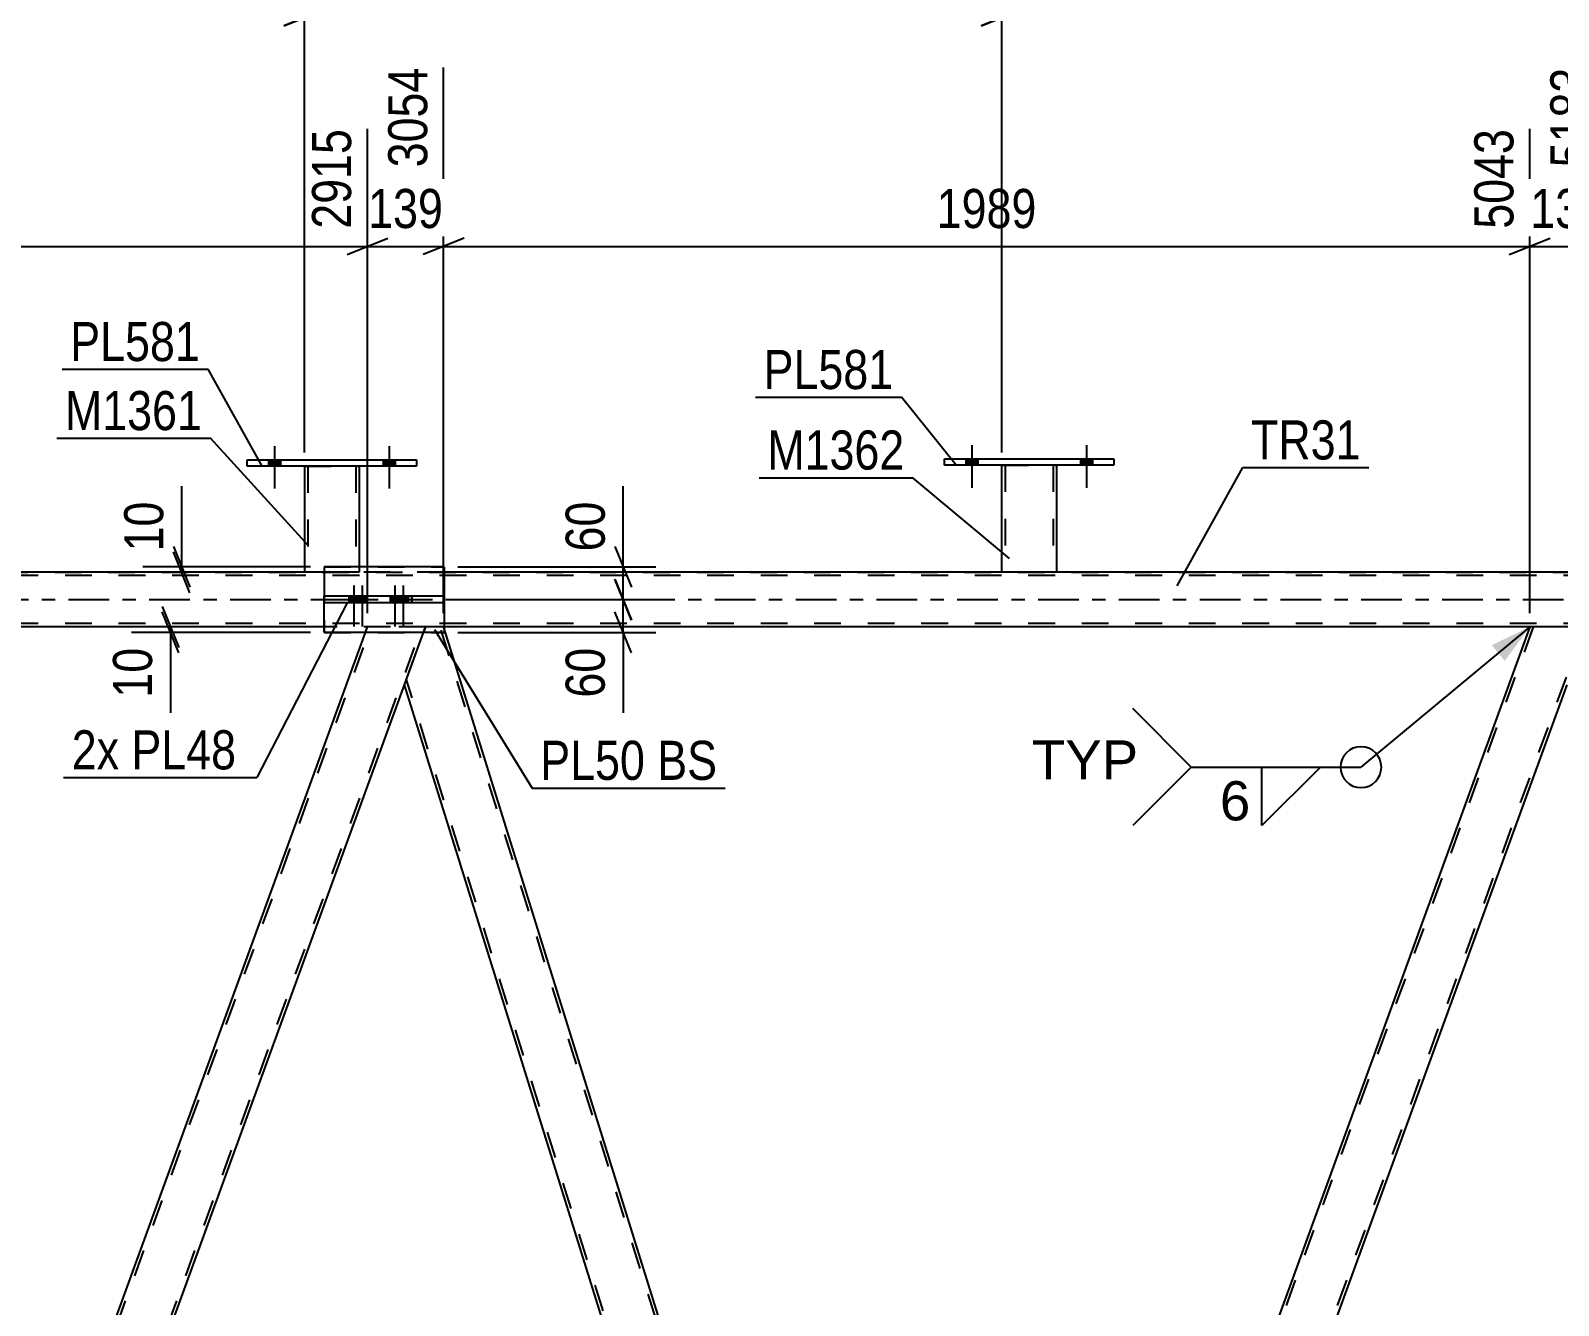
# Model space of a CAD drawing. Header units: millimetres. Extents: x 0 to 841, y 0 to 594.
# Drawn here: x 178.6 to 290.6, y 393.5 to 487 of the extents above; entities that cross this region are included whole.
import ezdxf

# ---------------------------------------------------------------- set-up
doc = ezdxf.new("R2010")
doc.units = ezdxf.units.MM
doc.linetypes.add('DXK_LINE_DOT2', pattern=[3.9198, 1.9599, -1.9599])
doc.linetypes.add('DXK_LINE_DOT3', pattern=[5.9187, 2.979, -0.9799, 0.9799, -0.9799])
doc.styles.add('Arial', font='ARIAL.TTF', dxfattribs={"height": 0.2})
doc.styles.add('Arial Narrow', font='ARIALN.TTF', dxfattribs={"height": 0.2})

# ---------------------------------------------------------------- blocks, each defined once
blk = doc.blocks.new('Part-404166562-4736 - 4656')
at = {"color": 7, "linetype": 'DXK_LINE_DOT2'}
for p, q in [((727.98, 447.03), (86.72, 447.03)), ((113.77, 447.27), (727.98, 447.27)), ((208.93, 447.27), (198.7, 447.27)), ((253.78, 447.27), (249.78, 447.27)), ((727.98, 443.51), (86.72, 443.51)), ((208.93, 443.27), (200.15, 443.27)), ((294.03, 443.27), (288.46, 443.27))]:
    blk.add_line(p, q, dxfattribs=at)
at = {"color": 2, "linetype": 'Continuous'}
for p, q in [((198.7, 447.27), (151.62, 447.27)), ((249.78, 447.27), (208.93, 447.27)), ((300.86, 447.27), (253.78, 447.27)), ((200.15, 443.27), (129.43, 443.27)), ((288.46, 443.27), (208.93, 443.27))]:
    blk.add_line(p, q, dxfattribs=at)
at = {"color": 7, "linetype": 'DXK_LINE_DOT3'}
blk.add_line((86.72, 445.27), (727.98, 445.27), dxfattribs=at)
blk = doc.blocks.new('Part-404166562-4884 - 4656')
at = {"color": 2, "linetype": 'Continuous'}
for p, q in [((208.93, 447.67), (200.15, 447.67)), ((200.15, 447.67), (200.15, 445.51)), ((208.93, 447.67), (208.93, 442.87)), ((200.15, 442.87), (200.15, 445.03)), ((208.93, 442.87), (200.15, 442.87))]:
    blk.add_line(p, q, dxfattribs=at)
at = {"color": 7, "linetype": 'DXK_LINE_DOT2'}
blk.add_line((200.15, 445.51), (200.15, 445.03), dxfattribs=at)
blk = doc.blocks.new('Bolt-404166562-4768 - 4656')
at = {"linetype": 'Continuous'}
for points in [[(202.68, 445.51), (201.96, 445.51), (201.96, 445.03), (202.68, 445.03)], [(203.28, 445.51), (202.56, 445.51), (202.56, 445.03), (203.28, 445.03)], [(205.69, 445.51), (204.97, 445.51), (204.97, 445.03), (205.69, 445.03)], [(206.3, 445.51), (205.58, 445.51), (205.58, 445.03), (206.3, 445.03)]]:
    blk.add_hatch(color=1, dxfattribs=at).paths.add_polyline_path(points)
at = {"color": 1, "linetype": 'Continuous'}
for p, q in [((201.96, 445.51), (201.96, 445.03)), ((202.32, 446.31), (202.32, 443.31)), ((202.56, 445.51), (202.56, 445.03)), ((202.68, 445.51), (202.68, 445.03)), ((202.92, 446.31), (202.92, 443.31)), ((203.28, 445.51), (203.28, 445.03)), ((204.97, 445.51), (204.97, 445.03)), ((205.33, 446.31), (205.33, 443.31)), ((205.58, 445.51), (205.58, 445.03)), ((205.69, 445.51), (205.69, 445.03)), ((205.94, 446.31), (205.94, 443.31)), ((206.3, 445.51), (206.3, 445.03))]:
    blk.add_line(p, q, dxfattribs=at)
blk = doc.blocks.new('Part-404166562-35452 - 4656')
at = {"color": 2, "linetype": 'Continuous'}
for p, q in [((245.58, 455.11), (245.58, 455.59)), ((245.58, 455.59), (257.98, 455.59)), ((257.98, 455.59), (257.98, 455.11)), ((257.98, 455.11), (245.58, 455.11))]:
    blk.add_line(p, q, dxfattribs=at)
blk = doc.blocks.new('Bolt-404166562-35476 - 4656')
at = {"linetype": 'Continuous'}
for points in [[(196.06, 455.04), (196.94, 455.04), (196.94, 455.52), (196.06, 455.52)], [(204.46, 455.04), (205.34, 455.04), (205.34, 455.52), (204.46, 455.52)]]:
    blk.add_hatch(color=1, dxfattribs=at).paths.add_polyline_path(points)
at = {"color": 1, "linetype": 'Continuous'}
for p, q in [((196.06, 455.52), (196.06, 455.04)), ((196.5, 456.52), (196.5, 453.4)), ((196.94, 455.52), (196.94, 455.04)), ((204.46, 455.52), (204.46, 455.04)), ((204.9, 456.52), (204.9, 453.4)), ((205.34, 455.52), (205.34, 455.04))]:
    blk.add_line(p, q, dxfattribs=at)
blk = doc.blocks.new('Bolt-404166562-4769 - 4656')
at = {"color": 1, "linetype": 'DXK_LINE_DOT2'}
for p, q in [((201.96, 445.51), (201.96, 445.03)), ((202.32, 446.31), (202.32, 443.31)), ((202.56, 445.51), (202.56, 445.03)), ((202.68, 445.51), (202.68, 445.03)), ((202.92, 446.31), (202.92, 443.31)), ((203.28, 445.51), (203.28, 445.03)), ((204.97, 445.51), (204.97, 445.03)), ((205.33, 446.31), (205.33, 443.31)), ((205.58, 445.51), (205.58, 445.03)), ((205.69, 445.51), (205.69, 445.03)), ((205.94, 446.31), (205.94, 443.31)), ((206.3, 445.51), (206.3, 445.03))]:
    blk.add_line(p, q, dxfattribs=at)
blk = doc.blocks.new('Part-404166562-4799 - 4656')
at = {"color": 7, "linetype": 'DXK_LINE_DOT2'}
for p, q in [((208.93, 445.51), (200.15, 445.51)), ((200.15, 445.51), (200.15, 445.03)), ((206.56, 445.51), (206.56, 445.03)), ((208.93, 445.51), (208.93, 445.03)), ((208.93, 445.03), (200.15, 445.03))]:
    blk.add_line(p, q, dxfattribs=at)
blk = doc.blocks.new('Part-404166562-4822 - 4656')
at = {"color": 2, "linetype": 'Continuous'}
for p, q in [((200.15, 445.03), (200.15, 445.51)), ((208.93, 445.51), (200.15, 445.51)), ((206.56, 445.03), (206.56, 445.51)), ((208.93, 445.51), (208.93, 445.03)), ((208.93, 445.03), (200.15, 445.03))]:
    blk.add_line(p, q, dxfattribs=at)
blk = doc.blocks.new('Part-404166562-4875 - 4656')
at = {"color": 7, "linetype": 'DXK_LINE_DOT2'}
for p, q in [((200.15, 447.67), (200.15, 442.87)), ((200.15, 447.67), (208.93, 447.67)), ((208.93, 447.67), (208.93, 442.87)), ((200.15, 442.87), (208.93, 442.87))]:
    blk.add_line(p, q, dxfattribs=at)
blk = doc.blocks.new('Part-404166562-35450 - 4656')
at = {"color": 2, "linetype": 'Continuous'}
for p, q in [((194.5, 455.04), (194.5, 455.52)), ((194.5, 455.52), (206.9, 455.52)), ((206.9, 455.52), (206.9, 455.04)), ((206.9, 455.04), (194.5, 455.04))]:
    blk.add_line(p, q, dxfattribs=at)
blk = doc.blocks.new('Part-404166562-4889 - 4656')
at = {"color": 7, "linetype": 'DXK_LINE_DOT2'}
for p, q in [((207.58, 443.27), (207.43, 442.87)), ((208.9, 443.27), (207.58, 443.27)), ((245.46, 325.15), (208.64, 443.27)), ((208.93, 443.15), (208.9, 443.27)), ((242.74, 322.05), (206.17, 439.39))]:
    blk.add_line(p, q, dxfattribs=at)
at = {"color": 2, "linetype": 'Continuous'}
for p, q in [((206.03, 439.02), (207.43, 442.87)), ((245.6, 325.52), (208.93, 443.15)), ((242.49, 322.05), (206.03, 439.02))]:
    blk.add_line(p, q, dxfattribs=at)
blk = doc.blocks.new('Part-404166562-4894 - 4656')
at = {"color": 7, "linetype": 'DXK_LINE_DOT2'}
for p, q in [((159.46, 322.05), (203.58, 443.27)), ((163.2, 322.05), (207.32, 443.27)), ((203.18, 442.87), (203.32, 443.27)), ((207.58, 443.27), (203.32, 443.27)), ((206.03, 439.02), (207.58, 443.27))]:
    blk.add_line(p, q, dxfattribs=at)
at = {"color": 2, "linetype": 'Continuous'}
for p, q in [((160.96, 326.88), (203.18, 442.87)), ((165.21, 326.88), (206.03, 439.02))]:
    blk.add_line(p, q, dxfattribs=at)
blk = doc.blocks.new('Part-404166562-4946 - 4656')
at = {"color": 7, "linetype": 'DXK_LINE_DOT2'}
for p, q in [((288.71, 443.27), (244.59, 322.05)), ((292.46, 443.27), (248.34, 322.05))]:
    blk.add_line(p, q, dxfattribs=at)
at = {"color": 2, "linetype": 'Continuous'}
for p, q in [((288.46, 443.27), (245.6, 325.52)), ((292.2, 443.27), (288.46, 443.27)), ((291.17, 439.02), (248.59, 322.05))]:
    blk.add_line(p, q, dxfattribs=at)
blk = doc.blocks.new('Part-404166562-35449 - 4656')
at = {"color": 7, "linetype": 'DXK_LINE_DOT2'}
for p, q in [((198.7, 455.05), (202.7, 455.05)), ((198.7, 455.04), (198.7, 455.05)), ((198.7, 455.05), (198.7, 455.04)), ((198.94, 455.05), (198.94, 447.27)), ((202.46, 455.05), (202.46, 447.27)), ((202.7, 455.05), (202.7, 455.04)), ((202.7, 455.04), (202.7, 455.05)), ((202.7, 447.27), (200.15, 447.27)), ((202.7, 447.67), (202.7, 447.27))]:
    blk.add_line(p, q, dxfattribs=at)
at = {"color": 2, "linetype": 'Continuous'}
for p, q in [((198.7, 455.04), (198.7, 447.27)), ((202.7, 455.04), (202.7, 447.67)), ((200.15, 447.27), (198.7, 447.27))]:
    blk.add_line(p, q, dxfattribs=at)
blk = doc.blocks.new('Part-404166562-35451 - 4656')
at = {"color": 7, "linetype": 'DXK_LINE_DOT2'}
for p, q in [((249.78, 455.12), (253.78, 455.12)), ((249.78, 455.11), (249.78, 455.12)), ((249.78, 455.12), (249.78, 455.11)), ((250.02, 455.12), (250.02, 447.27)), ((253.54, 455.12), (253.54, 447.27)), ((253.78, 455.12), (253.78, 455.11)), ((253.78, 455.11), (253.78, 455.12)), ((253.52, 447.27), (253.54, 447.27))]:
    blk.add_line(p, q, dxfattribs=at)
at = {"color": 2, "linetype": 'Continuous'}
for p, q in [((249.78, 447.27), (249.78, 455.11)), ((253.78, 455.11), (253.78, 447.27)), ((253.74, 447.27), (249.78, 447.27)), ((253.78, 447.27), (253.74, 447.27))]:
    blk.add_line(p, q, dxfattribs=at)
blk = doc.blocks.new('Bolt-404166562-35477 - 4656')
at = {"linetype": 'Continuous'}
for points in [[(196.06, 455.04), (196.94, 455.04), (196.94, 455.52), (196.06, 455.52)], [(204.46, 455.04), (205.34, 455.04), (205.34, 455.52), (204.46, 455.52)]]:
    blk.add_hatch(color=1, dxfattribs=at).paths.add_polyline_path(points)
at = {"color": 1, "linetype": 'Continuous'}
for p, q in [((196.06, 455.52), (196.06, 455.04)), ((196.5, 456.52), (196.5, 453.4)), ((196.94, 455.52), (196.94, 455.04)), ((204.46, 455.52), (204.46, 455.04)), ((204.9, 456.52), (204.9, 453.4)), ((205.34, 455.52), (205.34, 455.04))]:
    blk.add_line(p, q, dxfattribs=at)
blk = doc.blocks.new('Bolt-404166562-35478 - 4656')
at = {"linetype": 'Continuous'}
for points in [[(247.14, 455.11), (248.02, 455.11), (248.02, 455.59), (247.14, 455.59)], [(255.54, 455.11), (256.42, 455.11), (256.42, 455.59), (255.54, 455.59)]]:
    blk.add_hatch(color=1, dxfattribs=at).paths.add_polyline_path(points)
at = {"color": 1, "linetype": 'Continuous'}
for p, q in [((247.14, 455.59), (247.14, 455.11)), ((247.58, 456.59), (247.58, 453.47)), ((248.02, 455.59), (248.02, 455.11)), ((255.54, 455.59), (255.54, 455.11)), ((255.98, 456.59), (255.98, 453.47)), ((256.42, 455.59), (256.42, 455.11))]:
    blk.add_line(p, q, dxfattribs=at)
blk = doc.blocks.new('Bolt-404166562-35479 - 4656')
at = {"linetype": 'Continuous'}
for points in [[(247.14, 455.11), (248.02, 455.11), (248.02, 455.59), (247.14, 455.59)], [(255.54, 455.11), (256.42, 455.11), (256.42, 455.59), (255.54, 455.59)]]:
    blk.add_hatch(color=1, dxfattribs=at).paths.add_polyline_path(points)
at = {"color": 1, "linetype": 'Continuous'}
for p, q in [((247.14, 455.59), (247.14, 455.11)), ((247.58, 456.59), (247.58, 453.47)), ((248.02, 455.59), (248.02, 455.11)), ((255.54, 455.59), (255.54, 455.11)), ((255.98, 456.59), (255.98, 453.47)), ((256.42, 455.59), (256.42, 455.11))]:
    blk.add_line(p, q, dxfattribs=at)
blk = doc.blocks.new('StraightDimension-404166562-5111 - 4656')
at = {"color": 7, "linetype": 'Continuous'}
for p, q in [((188.29, 444.77), (189.49, 441.77)), ((189.49, 441.37), (188.29, 444.37)), ((199.15, 443.27), (186.04, 443.27)), ((188.89, 442.87), (188.89, 443.27)), ((199.15, 442.87), (186.04, 442.87)), ((188.89, 442.87), (188.89, 436.97)), ((188.89, 442.87), (188.89, 436.97))]:
    blk.add_line(p, q, dxfattribs=at)
at = {"color": 0}
blk.add_wipeout([(188.14, 442.35), (183.94, 442.35), (183.94, 437.49), (188.14, 437.49)], dxfattribs=at)
at = {"color": 3, "style": 'Arial Narrow'}
blk.add_text('10', height=2.863, rotation=90.0002, dxfattribs=at).set_placement((187.54, 438.09))
blk = doc.blocks.new('StraightDimension-404166562-51579 - 4656')
at = {"color": 7, "linetype": 'Continuous'}
for p, q in [((208.9, 444.27), (208.9, 484.26)), ((288.46, 444.27), (288.46, 479.76)), ((210.4, 471.75), (207.4, 470.55)), ((286.96, 470.55), (289.96, 471.75)), ((208.9, 471.15), (288.46, 471.15))]:
    blk.add_line(p, q, dxfattribs=at)
at = {"color": 0}
blk.add_wipeout([(252.93, 471.9), (252.93, 476.1), (244.42, 476.1), (244.42, 471.9)], dxfattribs=at)
at = {"color": 3, "style": 'Arial Narrow'}
blk.add_text('1989', height=2.863, dxfattribs=at).set_placement((245.02, 472.5))
at = {"color": 0, "linetype": 'Continuous'}
blk.add_wipeout([(287.86, 480.36), (283.66, 480.36), (283.66, 471.85), (287.86, 471.85)], dxfattribs=at)
at = {"color": 3, "linetype": 'Continuous', "style": 'Arial Narrow'}
blk.add_text('5043', height=2.863, rotation=90.0002, dxfattribs=at).set_placement((287.26, 472.45))
blk = doc.blocks.new('StraightDimension-404166562-51580 - 4656')
at = {"color": 7, "linetype": 'Continuous'}
for p, q in [((208.9, 444.27), (208.9, 484.26)), ((203.32, 444.27), (203.32, 479.76)), ((201.82, 470.55), (204.82, 471.75)), ((210.4, 471.75), (207.4, 470.55)), ((203.32, 471.15), (208.9, 471.15))]:
    blk.add_line(p, q, dxfattribs=at)
at = {"color": 0}
blk.add_wipeout([(209.45, 471.9), (209.45, 476.1), (202.77, 476.1), (202.77, 471.9)], dxfattribs=at)
at = {"color": 3, "style": 'Arial Narrow'}
blk.add_text('139', height=2.863, dxfattribs=at).set_placement((203.37, 472.5))
at = {"color": 0, "linetype": 'Continuous'}
blk.add_wipeout([(208.3, 484.86), (204.1, 484.86), (204.1, 476.35), (208.3, 476.35)], dxfattribs=at)
at = {"color": 3, "linetype": 'Continuous', "style": 'Arial Narrow'}
blk.add_text('3054', height=2.863, rotation=90.0002, dxfattribs=at).set_placement((207.7, 476.95))
blk = doc.blocks.new('StraightDimension-404166562-51581 - 4656')
at = {"color": 7, "linetype": 'Continuous'}
for p, q in [((123.76, 444.27), (123.76, 482.43)), ((203.32, 444.27), (203.32, 479.76)), ((125.26, 471.75), (122.26, 470.55)), ((201.82, 470.55), (204.82, 471.75)), ((123.76, 471.15), (203.32, 471.15))]:
    blk.add_line(p, q, dxfattribs=at)
at = {"color": 0}
blk.add_wipeout([(167.8, 471.9), (167.8, 476.1), (159.29, 476.1), (159.29, 471.9)], dxfattribs=at)
at = {"color": 3, "style": 'Arial Narrow'}
blk.add_text('1989', height=2.863, dxfattribs=at).set_placement((159.89, 472.5))
at = {"color": 0, "linetype": 'Continuous'}
blk.add_wipeout([(202.72, 480.36), (198.52, 480.36), (198.52, 471.85), (202.72, 471.85)], dxfattribs=at)
at = {"color": 3, "linetype": 'Continuous', "style": 'Arial Narrow'}
blk.add_text('2915', height=2.863, rotation=90.0002, dxfattribs=at).set_placement((202.12, 472.45))
blk = doc.blocks.new('StraightDimension-404166562-5132 - 4656')
at = {"color": 7, "linetype": 'Continuous'}
for p, q in [((189.71, 447.67), (189.71, 453.58)), ((189.71, 447.67), (189.71, 453.58)), ((189.11, 449.17), (190.31, 446.17)), ((190.31, 445.77), (189.11, 448.77)), ((199.15, 447.67), (186.86, 447.67)), ((199.15, 447.27), (186.86, 447.27)), ((189.71, 447.27), (189.71, 447.67))]:
    blk.add_line(p, q, dxfattribs=at)
at = {"color": 0}
blk.add_wipeout([(188.96, 453.05), (184.76, 453.05), (184.76, 448.2), (188.96, 448.2)], dxfattribs=at)
at = {"color": 3, "style": 'Arial Narrow'}
blk.add_text('10', height=2.863, rotation=90.0002, dxfattribs=at).set_placement((188.36, 448.8))
blk = doc.blocks.new('StraightDimension-404166562-5153 - 4656')
at = {"color": 7, "linetype": 'Continuous'}
for p, q in [((221.45, 446.77), (222.65, 443.77)), ((209.93, 445.27), (224.45, 445.27)), ((222.65, 441.37), (221.45, 444.37)), ((222.05, 442.87), (222.05, 445.27)), ((209.93, 442.87), (224.45, 442.87)), ((222.05, 442.87), (222.05, 436.97)), ((222.05, 442.87), (222.05, 436.97))]:
    blk.add_line(p, q, dxfattribs=at)
at = {"color": 0}
blk.add_wipeout([(221.3, 442.35), (217.1, 442.35), (217.1, 437.49), (221.3, 437.49)], dxfattribs=at)
at = {"color": 3, "style": 'Arial Narrow'}
blk.add_text('60', height=2.863, rotation=90.0002, dxfattribs=at).set_placement((220.7, 438.09))
blk = doc.blocks.new('StraightDimension-404166562-5167 - 4656')
at = {"color": 7, "linetype": 'Continuous'}
for p, q in [((222.05, 447.67), (222.05, 453.58)), ((222.05, 447.67), (222.05, 453.58)), ((221.45, 449.17), (222.65, 446.17)), ((209.93, 447.67), (224.45, 447.67)), ((222.65, 443.77), (221.45, 446.77)), ((222.05, 445.27), (222.05, 447.67)), ((209.93, 445.27), (224.45, 445.27))]:
    blk.add_line(p, q, dxfattribs=at)
at = {"color": 0}
blk.add_wipeout([(221.3, 453.05), (217.1, 453.05), (217.1, 448.2), (221.3, 448.2)], dxfattribs=at)
at = {"color": 3, "style": 'Arial Narrow'}
blk.add_text('60', height=2.863, rotation=90.0002, dxfattribs=at).set_placement((220.7, 448.8))
blk = doc.blocks.new('StraightDimension-404166562-51578 - 4656')
at = {"color": 7, "linetype": 'Continuous'}
for p, q in [((294.03, 444.27), (294.03, 484.26)), ((288.46, 444.27), (288.46, 479.76)), ((286.96, 470.55), (289.96, 471.75)), ((295.53, 471.75), (292.53, 470.55)), ((288.46, 471.15), (294.03, 471.15))]:
    blk.add_line(p, q, dxfattribs=at)
at = {"color": 0}
blk.add_wipeout([(294.58, 471.9), (294.58, 476.1), (287.9, 476.1), (287.9, 471.9)], dxfattribs=at)
at = {"color": 3, "style": 'Arial Narrow'}
blk.add_text('139', height=2.863, dxfattribs=at).set_placement((288.5, 472.5))
at = {"color": 0, "linetype": 'Continuous'}
blk.add_wipeout([(293.43, 484.86), (289.23, 484.86), (289.23, 476.35), (293.43, 476.35)], dxfattribs=at)
at = {"color": 3, "linetype": 'Continuous', "style": 'Arial Narrow'}
blk.add_text('5183', height=2.863, rotation=90.0002, dxfattribs=at).set_placement((292.83, 476.95))
blk = doc.blocks.new('StraightDimension-404166562-52688 - 4656')
at = {"color": 7, "linetype": 'Continuous'}
for p, q in [((249.78, 456.04), (249.78, 496.53)), ((300.86, 456.12), (300.86, 496.53)), ((251.28, 488.52), (248.28, 487.32)), ((299.36, 487.32), (302.36, 488.52)), ((249.78, 487.92), (300.86, 487.92))]:
    blk.add_line(p, q, dxfattribs=at)
at = {"color": 0}
blk.add_wipeout([(279.57, 488.67), (279.57, 492.87), (271.06, 492.87), (271.06, 488.67)], dxfattribs=at)
at = {"color": 3, "style": 'Arial Narrow'}
blk.add_text('1277', height=2.863, dxfattribs=at).set_placement((271.66, 489.27))
at = {"color": 0, "linetype": 'Continuous'}
blk.add_wipeout([(300.26, 497.13), (296.06, 497.13), (296.06, 488.62), (300.26, 488.62)], dxfattribs=at)
at = {"color": 3, "linetype": 'Continuous', "style": 'Arial Narrow'}
blk.add_text('5353', height=2.863, rotation=90.0002, dxfattribs=at).set_placement((299.66, 489.22))
blk = doc.blocks.new('StraightDimension-404166562-52689 - 4656')
at = {"color": 7, "linetype": 'Continuous'}
for p, q in [((198.7, 456.04), (198.7, 496.53)), ((249.78, 456.04), (249.78, 496.53)), ((200.2, 488.52), (197.2, 487.32)), ((248.28, 487.32), (251.28, 488.52)), ((198.7, 487.92), (249.78, 487.92))]:
    blk.add_line(p, q, dxfattribs=at)
at = {"color": 0}
blk.add_wipeout([(228.49, 488.67), (228.49, 492.87), (219.98, 492.87), (219.98, 488.67)], dxfattribs=at)
at = {"color": 3, "style": 'Arial Narrow'}
blk.add_text('1277', height=2.863, dxfattribs=at).set_placement((220.58, 489.27))
at = {"color": 0, "linetype": 'Continuous'}
blk.add_wipeout([(249.18, 497.13), (244.98, 497.13), (244.98, 488.62), (249.18, 488.62)], dxfattribs=at)
at = {"color": 3, "linetype": 'Continuous', "style": 'Arial Narrow'}
blk.add_text('4076', height=2.863, rotation=90.0002, dxfattribs=at).set_placement((248.58, 489.22))
blk = doc.blocks.new('StraightDimension-404166562-52690 - 4656')
at = {"color": 7, "linetype": 'Continuous'}
for p, q in [((147.62, 456.11), (147.62, 496.53)), ((198.7, 456.04), (198.7, 496.53)), ((149.12, 488.52), (146.12, 487.32)), ((197.2, 487.32), (200.2, 488.52)), ((147.62, 487.92), (198.7, 487.92))]:
    blk.add_line(p, q, dxfattribs=at)
at = {"color": 0}
blk.add_wipeout([(177.41, 488.67), (177.41, 492.87), (168.9, 492.87), (168.9, 488.67)], dxfattribs=at)
at = {"color": 3, "style": 'Arial Narrow'}
blk.add_text('1277', height=2.863, dxfattribs=at).set_placement((169.5, 489.27))
at = {"color": 0, "linetype": 'Continuous'}
blk.add_wipeout([(198.1, 497.13), (193.9, 497.13), (193.9, 488.62), (198.1, 488.62)], dxfattribs=at)
at = {"color": 3, "linetype": 'Continuous', "style": 'Arial Narrow'}
blk.add_text('2799', height=2.863, rotation=90.0002, dxfattribs=at).set_placement((197.5, 489.22))
blk = doc.blocks.new('MarkSet-404166562-52204 - 4656')
at = {"color": 30, "linetype": 'Continuous'}
for p, q in [((208.22, 443.07), (215.38, 431.46)), ((215.38, 431.46), (229.53, 431.46))]:
    blk.add_line(p, q, dxfattribs=at)
at = {"color": 0}
for points in [[(223.65, 432.06), (223.65, 435.06), (215.98, 435.06), (215.98, 432.06)], [(228.93, 432.06), (228.93, 435.06), (224.55, 435.06), (224.55, 432.06)]]:
    blk.add_wipeout(points, dxfattribs=at)
for points in [[(223.65, 432.06), (223.65, 435.06), (215.98, 435.06), (215.98, 432.06)], [(228.93, 432.06), (228.93, 435.06), (224.55, 435.06), (224.55, 432.06)]]:
    blk.add_wipeout(points, dxfattribs=at)
at = {"color": 3, "style": 'Arial Narrow'}
for s, p in [('PL50', (215.98, 432.06)), ('BS', (224.55, 432.06))]:
    blk.add_text(s, height=2.863, dxfattribs=at).set_placement(p)
blk = doc.blocks.new('Mark-404166562-52872 - 4656')
at = {"color": 30, "linetype": 'Continuous'}
for p in [(232.01, 454.2), (250.34, 448.28)]:
    blk.add_line(p, (243.26, 454.2), dxfattribs=at)
at = {"color": 0}
blk.add_wipeout([(242.66, 454.8), (242.66, 457.8), (232.61, 457.8), (232.61, 454.8)], dxfattribs=at)
blk.add_wipeout([(242.66, 454.8), (242.66, 457.8), (232.61, 457.8), (232.61, 454.8)], dxfattribs=at)
at = {"color": 3, "style": 'Arial Narrow'}
blk.add_text('M1362', height=2.863, dxfattribs=at).set_placement((232.61, 454.8))
blk = doc.blocks.new('Mark-404166562-52844 - 4656')
at = {"color": 30, "linetype": 'Continuous'}
for p in [(180.56, 457.09), (199, 449.22)]:
    blk.add_line(p, (191.81, 457.09), dxfattribs=at)
at = {"color": 0}
blk.add_wipeout([(191.21, 457.69), (191.21, 460.69), (181.16, 460.69), (181.16, 457.69)], dxfattribs=at)
blk.add_wipeout([(191.21, 457.69), (191.21, 460.69), (181.16, 460.69), (181.16, 457.69)], dxfattribs=at)
at = {"color": 3, "style": 'Arial Narrow'}
blk.add_text('M1361', height=2.863, dxfattribs=at).set_placement((181.16, 457.69))
blk = doc.blocks.new('Mark-404166562-4732 - 4656')
at = {"color": 30, "linetype": 'Continuous'}
for p, q in [((262.64, 446.29), (267.44, 454.94)), ((267.44, 454.94), (276.68, 454.94))]:
    blk.add_line(p, q, dxfattribs=at)
at = {"color": 0}
blk.add_wipeout([(276.08, 455.54), (276.08, 458.54), (268.04, 458.54), (268.04, 455.54)], dxfattribs=at)
blk.add_wipeout([(276.08, 455.54), (276.08, 458.54), (268.04, 458.54), (268.04, 455.54)], dxfattribs=at)
at = {"color": 3, "style": 'Arial Narrow'}
blk.add_text('TR31', height=2.863, dxfattribs=at).set_placement((268.04, 455.54))
blk = doc.blocks.new('WeldMark-404166562-30459 - 4656')
at = {"linetype": 'Continuous'}
blk.add_hatch(color=30, dxfattribs=at).paths.add_polyline_path([(285.67, 441.93), (288.46, 443.27), (286.63, 440.78)])
at = {"color": 30, "linetype": 'Continuous'}
for p in [(288.46, 443.27), (263.66, 432.99)]:
    blk.add_line(p, (276.09, 432.99), dxfattribs=at)
at = {"color": 3, "linetype": 'Continuous'}
for p, q in [((263.66, 432.99), (259.38, 437.28)), ((263.66, 432.99), (259.38, 428.71)), ((268.84, 432.99), (273.13, 432.99)), ((273.13, 432.99), (268.84, 428.71)), ((268.84, 428.71), (268.84, 432.99))]:
    blk.add_line(p, q, dxfattribs=at)
for start, end in [(90, 270), (270, 90)]:
    blk.add_arc((276.09, 432.99), 1.5, start, end, dxfattribs=at)
at = {"color": 0}
blk.add_wipeout([(268.19, 428.89), (268.19, 432.29), (265.56, 432.29), (265.56, 428.89)], dxfattribs=at)
at = {"color": 3, "style": 'Arial'}
blk.add_text('6', height=2.87, dxfattribs=at).set_placement((265.76, 429.09))
at = {"color": 0, "linetype": 'Continuous'}
blk.add_wipeout([(259.76, 432.09), (259.76, 435.09), (251.99, 435.09), (251.99, 432.09)], dxfattribs=at)
blk.add_wipeout([(259.76, 432.09), (259.76, 435.09), (251.99, 435.09), (251.99, 432.09)], dxfattribs=at)
at = {"color": 3, "linetype": 'Continuous', "style": 'Arial'}
blk.add_text('TYP', height=2.865, dxfattribs=at).set_placement((251.99, 432.09))
blk = doc.blocks.new('MarkSet-404166562-52173 - 4656')
at = {"color": 30, "linetype": 'Continuous'}
for p in [(201.82, 445.03), (181.06, 432.23)]:
    blk.add_line(p, (195.21, 432.23), dxfattribs=at)
at = {"color": 0}
for points in [[(185.13, 432.83), (185.13, 435.83), (181.66, 435.83), (181.66, 432.83)], [(193.71, 432.83), (193.71, 435.83), (186.03, 435.83), (186.03, 432.83)]]:
    blk.add_wipeout(points, dxfattribs=at)
for points in [[(185.13, 432.83), (185.13, 435.83), (181.66, 435.83), (181.66, 432.83)], [(193.71, 432.83), (193.71, 435.83), (186.03, 435.83), (186.03, 432.83)]]:
    blk.add_wipeout(points, dxfattribs=at)
at = {"color": 3, "style": 'Arial Narrow'}
for s, p in [('2x', (181.66, 432.83)), ('PL48', (186.03, 432.83))]:
    blk.add_text(s, height=2.863, dxfattribs=at).set_placement(p)
blk = doc.blocks.new('Mark-404166562-52847 - 4656')
at = {"color": 30, "linetype": 'Continuous'}
for p in [(180.95, 462.15), (195.61, 455.05)]:
    blk.add_line(p, (191.65, 462.15), dxfattribs=at)
at = {"color": 0}
blk.add_wipeout([(191.05, 462.75), (191.05, 465.75), (181.55, 465.75), (181.55, 462.75)], dxfattribs=at)
blk.add_wipeout([(191.05, 462.75), (191.05, 465.75), (181.55, 465.75), (181.55, 462.75)], dxfattribs=at)
at = {"color": 3, "style": 'Arial Narrow'}
blk.add_text('PL581', height=2.863, dxfattribs=at).set_placement((181.55, 462.75))
blk = doc.blocks.new('Mark-404166562-52875 - 4656')
at = {"color": 30, "linetype": 'Continuous'}
for p in [(231.74, 460.1), (246.44, 455.11)]:
    blk.add_line(p, (242.44, 460.1), dxfattribs=at)
at = {"color": 0}
blk.add_wipeout([(241.84, 460.7), (241.84, 463.7), (232.34, 463.7), (232.34, 460.7)], dxfattribs=at)
blk.add_wipeout([(241.84, 460.7), (241.84, 463.7), (232.34, 463.7), (232.34, 460.7)], dxfattribs=at)
at = {"color": 3, "style": 'Arial Narrow'}
blk.add_text('PL581', height=2.863, dxfattribs=at).set_placement((232.34, 460.7))

msp = doc.modelspace()

# ---------------------------------------------------------------- block references
for name in ['Part-404166562-35450 - 4656', 'Bolt-404166562-35476 - 4656', 'Bolt-404166562-35477 - 4656', 'Part-404166562-35452 - 4656', 'Bolt-404166562-35478 - 4656', 'Bolt-404166562-35479 - 4656', 'Part-404166562-35449 - 4656', 'Part-404166562-35451 - 4656', 'Part-404166562-4736 - 4656', 'Part-404166562-4884 - 4656', 'Part-404166562-4875 - 4656', 'Part-404166562-4799 - 4656', 'Part-404166562-4822 - 4656', 'Bolt-404166562-4768 - 4656', 'Bolt-404166562-4769 - 4656', 'Part-404166562-4894 - 4656', 'Part-404166562-4889 - 4656', 'Part-404166562-4946 - 4656']:
    msp.add_blockref(name, (0, 0))

# ---------------------------------------------------------------- next in the draw order: block references
for name in ['StraightDimension-404166562-51579 - 4656', 'StraightDimension-404166562-5111 - 4656', 'WeldMark-404166562-30459 - 4656']:
    msp.add_blockref(name, (0, 0))

# ---------------------------------------------------------------- next in the draw order: block references
for name in ['StraightDimension-404166562-51580 - 4656', 'StraightDimension-404166562-51578 - 4656']:
    msp.add_blockref(name, (0, 0))

# ---------------------------------------------------------------- next in the draw order: block references
for name in ['StraightDimension-404166562-52688 - 4656', 'StraightDimension-404166562-51581 - 4656', 'StraightDimension-404166562-5153 - 4656']:
    msp.add_blockref(name, (0, 0))

# ---------------------------------------------------------------- next in the draw order: block references
for name in ['StraightDimension-404166562-52689 - 4656', 'Mark-404166562-4732 - 4656', 'StraightDimension-404166562-5132 - 4656', 'StraightDimension-404166562-5167 - 4656', 'MarkSet-404166562-52173 - 4656', 'MarkSet-404166562-52204 - 4656']:
    msp.add_blockref(name, (0, 0))

# ---------------------------------------------------------------- next in the draw order: block references
for name in ['StraightDimension-404166562-52690 - 4656', 'Mark-404166562-52872 - 4656']:
    msp.add_blockref(name, (0, 0))

# ---------------------------------------------------------------- next in the draw order: block references
for name in ['Mark-404166562-52875 - 4656', 'Mark-404166562-52844 - 4656']:
    msp.add_blockref(name, (0, 0))

# ---------------------------------------------------------------- next in the draw order: block references
msp.add_blockref('Mark-404166562-52847 - 4656', (0, 0))

doc.saveas('drawing.dxf')
